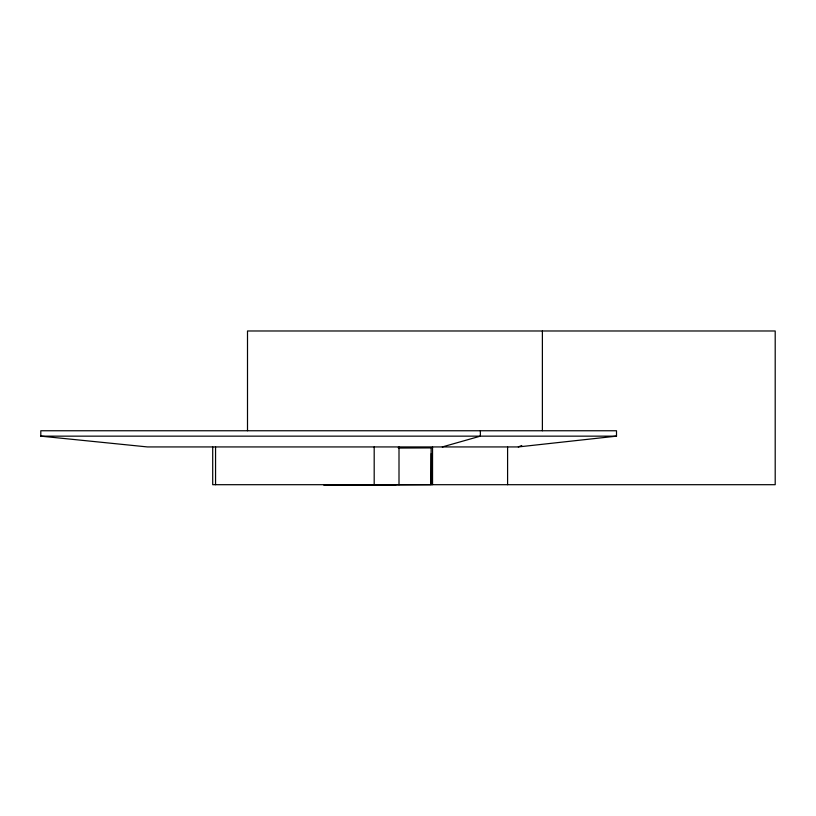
<?xml version="1.0" encoding="UTF-8"?>
<svg xmlns="http://www.w3.org/2000/svg" width="816" height="816" viewBox="0 0 816 816"><rect width="100%" height="100%" fill="white"/><g stroke="black" fill="none" stroke-linecap="round" stroke-linejoin="round"><path stroke-width="1.22" d="M396.086 484.694L323.83 485.02L358.632 484.694M398.84 447.647L431.144 447.647L430.889 484.694L358.632 485.02M518.313 446.933L616.508 436.152L616.508 430.756L40.8 430.756L40.8 436.152L147.431 446.933L518.313 446.933L521.75 445.505M442.313 446.933L480.359 436.152L480.359 430.756M398.188 447.8L431.144 447.647M40.8 436.152L616.508 436.152M542.385 330.98L542.385 430.756M507.593 446.933L507.593 484.694M432.541 446.933L432.541 484.694M431.266 453.574L431.266 484.694M399.004 446.933L399.004 484.694M374.187 446.933L374.187 484.694M247.503 430.756L247.503 330.98L775.2 330.98L775.2 484.694L212.711 484.694L212.711 446.933M215.557 446.933L215.557 484.694"/></g></svg>
